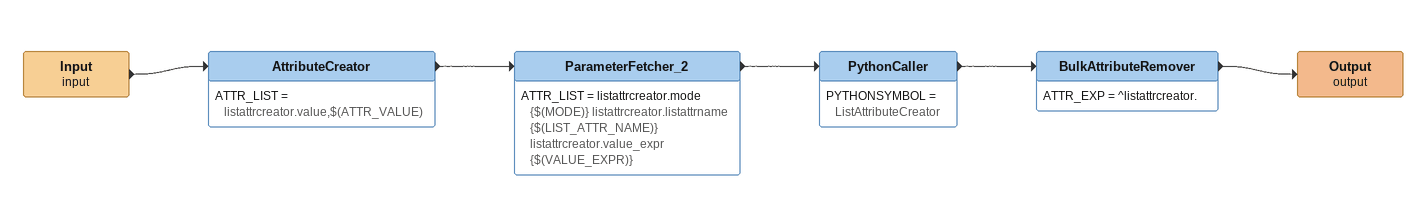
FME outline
Input (input)
    -> AttributeCreator
AttributeCreator
    ATTR_LIST = listattrcreator.value,$(ATTR_VALUE)
    -> ParameterFetcher_2
ParameterFetcher_2
    ATTR_LIST = listattrcreator.mode {$(MODE)} listattrcreator.listattrname {$(LIST_ATTR_NAME)} listattrcreator.value_expr {$(VALUE_EXPR)}
    -> PythonCaller
PythonCaller
    PYTHONSYMBOL = ListAttributeCreator
    -> BulkAttributeRemover
BulkAttributeRemover
    ATTR_EXP = ^listattrcreator.
    -> Output (output)
Output (output)
